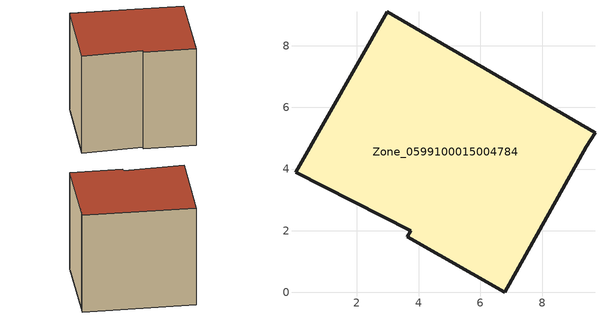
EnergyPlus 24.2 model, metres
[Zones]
Zone_0599100015004784
 floor ground (C_G): 0.01,3.89 2.98,9.1 9.72,5.18 9.44,4.72 6.79,0 3.64,1.8 3.75,1.99 z0.77
 wall outside (C_F): 3.64,1.8 6.79,0 9.44,4.72 9.72,5.18 2.98,9.1 0.01,3.89 3.75,1.99 3.64,1.8 z0.77:8.3
 roof outside (C_R): 6.79,0 9.44,4.72 9.72,5.18 2.98,9.1 0.01,3.89 3.75,1.99 3.64,1.8 z8.3
[BUILDING]
Pand.0599100015004784: North Axis=0; Terrain=City; Loads Convergence Tolerance Value=0.04; Temperature Convergence Tolerance Value=0.4; Solar Distribution=FullExterior; Maximum Number of Warmup Days=25; Minimum Number of Warmup Days=1
[Site:Location]
Rotterdam.The.Hague.AP_ZH_NLD Design_Conditions: Latitude=51.96; Longitude=4.45; Time Zone=1; Elevation=-4.5
[SITE:GROUNDTEMPERATURE:BUILDINGSURFACE]
18, 18, 18, 18, 18, 18, 18, 18, 18, 18, 18, 18
[MATERIAL] Thermal Absorptance=0.9; Solar Absorptance=0.7; Visible Absorptance=0.7
Name | Roughness | Thickness | Conductivity | Density | Specific Heat
G.TI.1946-1964 | MediumSmooth | 0.15 | 1 | 540 | 1210
F.TI.1946-1964 | Rough | 0.3 | 0.857143 | 1920 | 840
R.TI.1946-1964 | MediumRough | 0.2 | 0.277778 | 1500 | 1000
[CONSTRUCTION]
C_G: G.TI.1946-1964
C_F: F.TI.1946-1964
C_R: R.TI.1946-1964
[ZONE]
Zone_0599100015004784: Type=1; Multiplier=1; Ceiling Height=Autocalculate; Volume=Autocalculate; Floor Area=autocalculate; Part of Total Floor Area=Yes
[ZONEINFILTRATION:DESIGNFLOWRATE]
Infil_Zone_0599100015004784: Zone or ZoneList or Space or SpaceList=Zone_0599100015004784; Schedule=AlwaysOn; Design Flow Rate Calculation Method=Flow/Area; Flow Rate per Floor Area=0.003; Constant Term Coefficient=1; Temperature Term Coefficient=0; Velocity Term Coefficient=0; Velocity Squared Term Coefficient=0
[HVACTEMPLATE:ZONE:IDEALLOADSAIRSYSTEM]
Zone_0599100015004784: Maximum Heating Supply Air Temperature=50; Minimum Cooling Supply Air Temperature=13; Maximum Heating Supply Air Humidity Ratio=0.0156; Minimum Cooling Supply Air Humidity Ratio=0.0077; Heating Limit=NoLimit; Cooling Limit=NoLimit; Dehumidification Control Type=ConstantSensibleHeatRatio; Cooling Sensible Heat Ratio=0.7; Dehumidification Setpoint=60; Humidification Control Type=None; Humidification Setpoint=30; Outdoor Air Method=None; Outdoor Air Flow Rate per Person=0.00944; Outdoor Air Flow Rate per Zone Floor Area=0; Outdoor Air Flow Rate per Zone=0; Demand Controlled Ventilation Type=None; Outdoor Air Economizer Type=NoEconomizer; Heat Recovery Type=None; Sensible Heat Recovery Effectiveness=0.7; Latent Heat Recovery Effectiveness=0.65
[ZONECONTROL:THERMOSTAT]
ThermostatControl_Zone_0599100015004784: Zone or ZoneList=Zone_0599100015004784; Control Type Schedule=DualSetpointControlType; Control 1=Thermostat_Zone_0599100015004784; Temperature Difference Between Cutout And Setpoint=0
[THERMOSTATSETPOINT:DUALSETPOINT]
Thermostat_Zone_0599100015004784: Heating Setpoint Temperature Schedule=HeatingSetpoint_Zone_0599100015004784; Cooling Setpoint Temperature Schedule=CoolingSetpoint_Zone_0599100015004784
[SCHEDULE:COMPACT]
HeatingSetpoint_Zone_0599100015004784: Through: 12/31, For: AllDays, Until: 24:00, 21
CoolingSetpoint_Zone_0599100015004784: Through: 12/31, For: AllDays, Until: 24:00, 24
DualSetpointControlType: Through: 12/31, For: AllDays, Until: 24:00, 4
AlwaysOn: Through: 12/31, For: AllDays, Until: 24:00, 1
